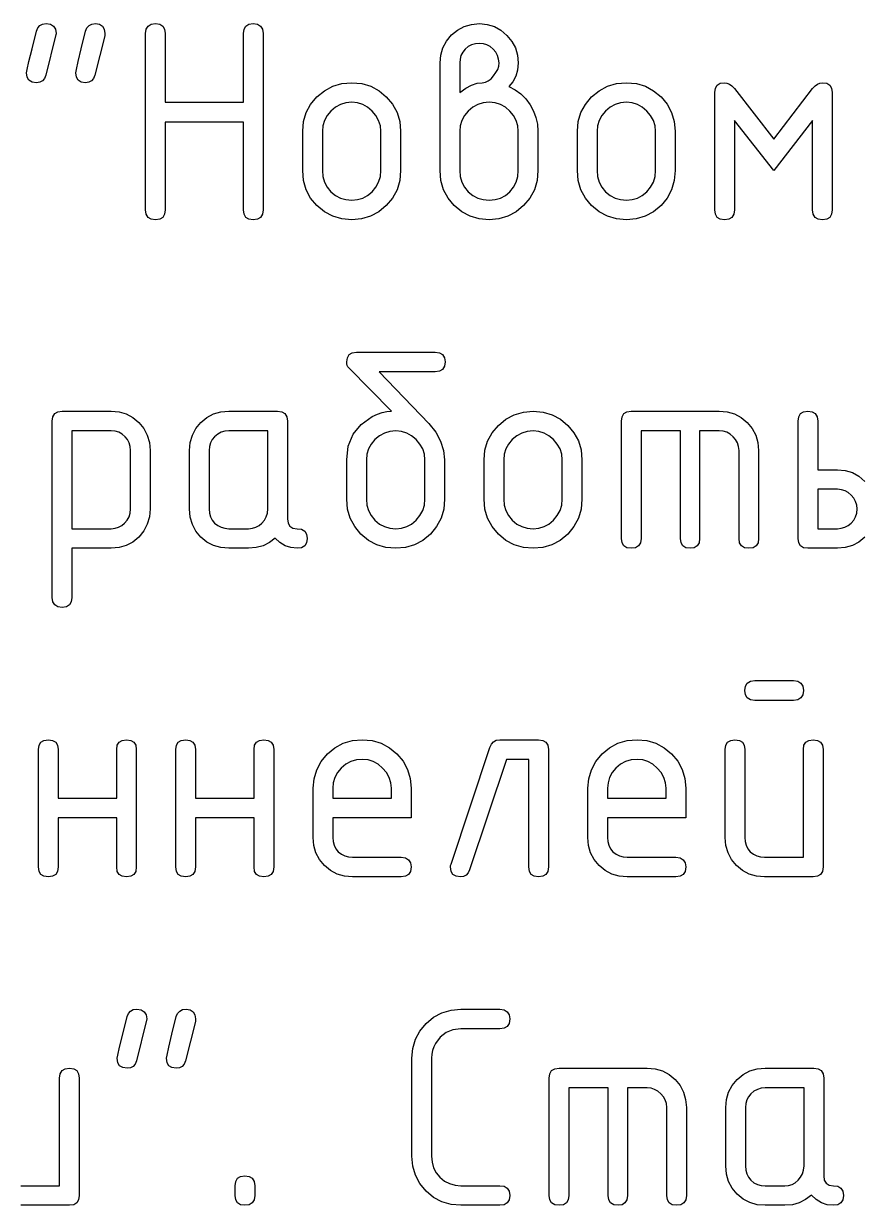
# Model space of a CAD drawing. Header units: millimetres. Extents: x 1 to 1188, y 1 to 840.
# Drawn here: x 1139.57 to 1148.96, y 36.9 to 50.15 of the extents above; entities that cross this region are included whole.
import ezdxf

# ---------------------------------------------------------------- set-up
doc = ezdxf.new("R2010")
doc.units = ezdxf.units.MM
doc.layers.add('GEOMETRY', color=7, linetype='Continuous')
doc.layers.add('TEXT_OUTLINE', color=7, linetype='Continuous')

msp = doc.modelspace()

# ---------------------------------------------------------------- linework, layer by layer
at = {"layer": 'GEOMETRY'}
for points in [[(1139.933, 50.011), (1139.823, 49.57)], [(1140.484, 50.039), (1140.484, 50.011), (1140.374, 49.57)], [(1140.942, 48.06), (1140.942, 50.039)], [(1141.162, 50.039), (1141.162, 49.267), (1142.038, 49.267), (1142.038, 50.039)], [(1142.259, 50.039), (1142.259, 48.06)], [(1144.242, 48.501), (1144.242, 49.708)], [(1144.463, 49.708), (1144.463, 49.377)], [(1147.541, 49.421), (1147.982, 48.854), (1148.418, 49.421)], [(1147.321, 48.06), (1147.321, 49.377)], [(1148.638, 49.377), (1148.638, 48.06)], [(1142.038, 48.06), (1142.038, 49.046), (1141.162, 49.046), (1141.162, 48.06)], [(1147.982, 48.501), (1147.541, 49.063), (1147.541, 48.06)], [(1148.418, 48.06), (1148.418, 49.063), (1147.982, 48.501)], [(1142.703, 48.501), (1142.703, 48.942)], [(1142.923, 48.942), (1142.923, 48.501)], [(1143.579, 48.501), (1143.579, 48.942)], [(1143.8, 48.942), (1143.8, 48.501)], [(1144.463, 48.942), (1144.463, 48.501)], [(1145.119, 48.501), (1145.119, 48.942)], [(1145.339, 48.942), (1145.339, 48.501)], [(1145.782, 48.501), (1145.782, 48.942)], [(1146.002, 48.942), (1146.002, 48.501)], [(1146.658, 48.501), (1146.658, 48.942)], [(1146.878, 48.942), (1146.878, 48.501)], [(1143.307, 46.466), (1144.189, 46.466)], [(1143.698, 45.804), (1143.219, 46.29)], [(1144.189, 46.245), (1143.56, 46.245), (1144.117, 45.667)], [(1140.006, 45.804), (1140.557, 45.804)], [(1141.876, 45.804), (1142.422, 45.804)], [(1146.385, 45.804), (1147.372, 45.804)], [(1139.896, 43.715), (1139.896, 45.694)], [(1140.116, 45.584), (1140.116, 44.487), (1140.557, 44.487)], [(1140.557, 45.584), (1140.116, 45.584)], [(1142.312, 45.584), (1141.876, 45.584)], [(1142.312, 44.708), (1142.312, 45.584)], [(1142.532, 45.694), (1142.532, 44.597)], [(1146.275, 44.377), (1146.275, 45.694)], [(1146.937, 44.377), (1146.937, 45.584), (1146.496, 45.584), (1146.496, 44.377)], [(1147.372, 45.584), (1147.152, 45.584), (1147.152, 44.377)], [(1148.255, 44.377), (1148.255, 45.694)], [(1148.475, 45.694), (1148.475, 45.148), (1148.696, 45.148)], [(1140.772, 44.708), (1140.772, 45.363)], [(1140.993, 45.363), (1140.993, 44.708)], [(1141.435, 44.708), (1141.435, 45.363)], [(1141.656, 45.363), (1141.656, 44.708)], [(1147.593, 44.377), (1147.593, 45.363)], [(1147.813, 45.363), (1147.813, 44.377)], [(1143.196, 44.818), (1143.196, 45.259)], [(1143.417, 45.259), (1143.417, 44.818)], [(1144.073, 44.818), (1144.073, 45.259)], [(1144.293, 45.259), (1144.293, 44.818)], [(1144.736, 44.818), (1144.736, 45.259)], [(1144.956, 45.259), (1144.956, 44.818)], [(1145.612, 44.818), (1145.612, 45.259)], [(1145.833, 45.259), (1145.833, 44.818)], [(1148.696, 44.928), (1148.475, 44.928), (1148.475, 44.487), (1148.696, 44.487)], [(1141.876, 44.487), (1142.097, 44.487)], [(1140.557, 44.267), (1140.116, 44.267), (1140.116, 43.715)], [(1142.097, 44.267), (1141.876, 44.267)], [(1148.696, 44.267), (1148.365, 44.267)], [(1147.769, 42.783), (1148.204, 42.783)], [(1148.204, 42.562), (1147.769, 42.562)], [(1139.741, 40.694), (1139.741, 42.011)], [(1139.962, 42.011), (1139.962, 41.465), (1140.618, 41.465), (1140.618, 42.011)], [(1140.838, 42.011), (1140.838, 40.694)], [(1141.281, 40.694), (1141.281, 42.011)], [(1141.501, 42.011), (1141.501, 41.465), (1142.157, 41.465), (1142.157, 42.011)], [(1142.378, 42.011), (1142.378, 40.694)], [(1144.365, 40.727), (1144.8, 42.033)], [(1144.911, 42.121), (1145.346, 42.121)], [(1145.456, 42.011), (1145.456, 40.694)], [(1147.438, 41.025), (1147.438, 42.011)], [(1147.659, 42.011), (1147.659, 41.025)], [(1147.879, 40.804), (1148.315, 40.804), (1148.315, 42.011)], [(1148.535, 42.011), (1148.535, 40.694)], [(1145.236, 40.694), (1145.236, 41.901), (1144.988, 41.901), (1144.574, 40.661)], [(1142.82, 41.025), (1142.82, 41.576)], [(1143.041, 41.576), (1143.041, 41.465), (1143.697, 41.465), (1143.697, 41.576)], [(1143.917, 41.576), (1143.917, 41.245), (1143.041, 41.245)], [(1145.899, 41.025), (1145.899, 41.576)], [(1146.119, 41.576), (1146.119, 41.465), (1146.775, 41.465), (1146.775, 41.576)], [(1146.996, 41.576), (1146.996, 41.245), (1146.119, 41.245)], [(1139.962, 41.245), (1139.962, 40.694)], [(1140.618, 40.694), (1140.618, 41.245), (1139.962, 41.245)], [(1141.501, 41.245), (1141.501, 40.694)], [(1142.157, 40.694), (1142.157, 41.245), (1141.501, 41.245)], [(1143.041, 41.245), (1143.041, 41.025)], [(1146.119, 41.245), (1146.119, 41.025)], [(1143.261, 40.804), (1143.807, 40.804)], [(1146.34, 40.804), (1146.886, 40.804)], [(1143.807, 40.584), (1143.261, 40.584)], [(1146.886, 40.584), (1146.34, 40.584)], [(1148.425, 40.584), (1147.879, 40.584)], [(1144.477, 39.1), (1144.913, 39.1)], [(1140.949, 38.962), (1140.839, 38.521)], [(1141.5, 38.99), (1141.5, 38.962), (1141.39, 38.521)], [(1144.913, 38.879), (1144.477, 38.879)], [(1143.926, 37.452), (1143.926, 38.549)], [(1144.147, 38.549), (1144.147, 37.452)], [(1145.576, 38.438), (1146.562, 38.438)], [(1147.886, 38.438), (1148.432, 38.438)], [(1139.542, 37.121), (1139.977, 37.121), (1139.977, 38.328)], [(1140.198, 38.328), (1140.198, 37.011)], [(1145.465, 37.011), (1145.465, 38.328)], [(1148.542, 38.328), (1148.542, 37.231)], [(1146.127, 37.011), (1146.127, 38.218), (1145.686, 38.218), (1145.686, 37.011)], [(1146.562, 38.218), (1146.342, 38.218), (1146.342, 37.011)], [(1148.322, 38.218), (1147.886, 38.218)], [(1148.322, 37.342), (1148.322, 38.218)], [(1146.783, 37.011), (1146.783, 37.997)], [(1147.003, 37.997), (1147.003, 37.011)], [(1147.445, 37.342), (1147.445, 37.997)], [(1147.666, 37.997), (1147.666, 37.342)], [(1141.945, 37.011), (1141.945, 37.121)], [(1142.165, 37.121), (1142.165, 37.011)], [(1144.477, 37.121), (1144.913, 37.121)], [(1147.886, 37.121), (1148.107, 37.121)], [(1140.088, 36.901), (1139.542, 36.901)], [(1144.913, 36.901), (1144.477, 36.901)], [(1148.107, 36.901), (1147.886, 36.901)]]:
    msp.add_lwpolyline(points, dxfattribs=at)
at = {"layer": 'TEXT_OUTLINE'}
for points in [[(1139.718, 50.066), (1139.733, 50.102), (1139.756, 50.128), (1139.788, 50.144), (1139.829, 50.149)], [(1139.829, 50.149), (1139.877, 50.142), (1139.911, 50.121), (1139.932, 50.087), (1139.939, 50.039)], [(1140.269, 50.066), (1140.284, 50.102), (1140.308, 50.128), (1140.339, 50.144), (1140.38, 50.149)], [(1140.38, 50.149), (1140.425, 50.142), (1140.458, 50.121), (1140.478, 50.087), (1140.484, 50.039)], [(1140.942, 50.039), (1140.948, 50.087), (1140.969, 50.121), (1141.003, 50.142), (1141.052, 50.149)], [(1141.052, 50.149), (1141.1, 50.142), (1141.134, 50.121), (1141.155, 50.087), (1141.162, 50.039)], [(1142.038, 50.039), (1142.045, 50.087), (1142.066, 50.121), (1142.1, 50.142), (1142.149, 50.149)], [(1142.149, 50.149), (1142.197, 50.142), (1142.231, 50.121), (1142.252, 50.087), (1142.259, 50.039)], [(1144.369, 50.022), (1144.436, 50.077), (1144.511, 50.117), (1144.593, 50.141), (1144.683, 50.149)], [(1144.683, 50.149), (1144.771, 50.141), (1144.851, 50.116), (1144.925, 50.074), (1144.992, 50.017)], [(1139.608, 49.598), (1139.615, 49.633), (1139.635, 49.723), (1139.67, 49.867), (1139.718, 50.066)], [(1139.939, 50.039), (1139.938, 50.032), (1139.937, 50.026), (1139.935, 50.019), (1139.933, 50.011)], [(1140.159, 49.598), (1140.166, 49.633), (1140.186, 49.723), (1140.221, 49.867), (1140.269, 50.066)], [(1144.242, 49.708), (1144.25, 49.797), (1144.274, 49.879), (1144.313, 49.954), (1144.369, 50.022)], [(1144.992, 50.017), (1145.047, 49.949), (1145.087, 49.876), (1145.111, 49.795), (1145.119, 49.708)], [(1144.523, 49.862), (1144.496, 49.829), (1144.477, 49.793), (1144.466, 49.752), (1144.463, 49.708)], [(1144.683, 49.928), (1144.638, 49.924), (1144.596, 49.912), (1144.558, 49.891), (1144.523, 49.862)], [(1144.837, 49.862), (1144.805, 49.891), (1144.768, 49.912), (1144.728, 49.924), (1144.683, 49.928)], [(1144.904, 49.708), (1144.899, 49.752), (1144.887, 49.793), (1144.866, 49.829), (1144.837, 49.862)], [(1144.843, 49.565), (1144.869, 49.6), (1144.888, 49.636), (1144.9, 49.672), (1144.904, 49.708)], [(1145.119, 49.708), (1145.112, 49.629), (1145.092, 49.559), (1145.059, 49.497), (1145.014, 49.443)], [(1139.718, 49.487), (1139.67, 49.494), (1139.635, 49.515), (1139.615, 49.549), (1139.608, 49.598)], [(1139.823, 49.57), (1139.81, 49.534), (1139.788, 49.508), (1139.758, 49.493), (1139.718, 49.487)], [(1140.269, 49.487), (1140.221, 49.494), (1140.186, 49.515), (1140.166, 49.549), (1140.159, 49.598)], [(1140.374, 49.57), (1140.359, 49.534), (1140.337, 49.508), (1140.307, 49.493), (1140.269, 49.487)], [(1144.716, 49.487), (1144.751, 49.492), (1144.783, 49.506), (1144.814, 49.53), (1144.843, 49.565)], [(1142.863, 49.328), (1142.947, 49.397), (1143.04, 49.447), (1143.143, 49.477), (1143.254, 49.487)], [(1143.254, 49.487), (1143.365, 49.477), (1143.466, 49.447), (1143.558, 49.397), (1143.64, 49.328)], [(1144.463, 49.377), (1144.53, 49.425), (1144.595, 49.46), (1144.657, 49.48), (1144.716, 49.487)], [(1145.014, 49.443), (1145.084, 49.407), (1145.147, 49.362), (1145.203, 49.306), (1145.251, 49.239)], [(1145.941, 49.328), (1146.026, 49.397), (1146.119, 49.447), (1146.221, 49.477), (1146.333, 49.487)], [(1146.333, 49.487), (1146.444, 49.477), (1146.545, 49.447), (1146.636, 49.397), (1146.719, 49.328)], [(1147.321, 49.377), (1147.328, 49.425), (1147.348, 49.46), (1147.383, 49.48), (1147.431, 49.487)], [(1147.431, 49.487), (1147.458, 49.483), (1147.486, 49.471), (1147.514, 49.45), (1147.541, 49.421)], [(1148.418, 49.421), (1148.445, 49.45), (1148.472, 49.471), (1148.5, 49.483), (1148.528, 49.487)], [(1148.528, 49.487), (1148.576, 49.48), (1148.611, 49.46), (1148.631, 49.425), (1148.638, 49.377)], [(1142.703, 48.942), (1142.713, 49.05), (1142.742, 49.151), (1142.792, 49.243), (1142.863, 49.328)], [(1143.64, 49.328), (1143.71, 49.245), (1143.76, 49.154), (1143.79, 49.053), (1143.8, 48.942)], [(1145.782, 48.942), (1145.791, 49.05), (1145.821, 49.151), (1145.871, 49.243), (1145.941, 49.328)], [(1146.719, 49.328), (1146.788, 49.245), (1146.838, 49.154), (1146.868, 49.053), (1146.878, 48.942)], [(1143.017, 49.168), (1142.976, 49.118), (1142.946, 49.064), (1142.929, 49.005), (1142.923, 48.942)], [(1143.254, 49.267), (1143.187, 49.261), (1143.126, 49.242), (1143.069, 49.211), (1143.017, 49.168)], [(1143.48, 49.168), (1143.43, 49.211), (1143.376, 49.242), (1143.318, 49.261), (1143.254, 49.267)], [(1143.579, 48.942), (1143.573, 49.005), (1143.554, 49.064), (1143.523, 49.118), (1143.48, 49.168)], [(1144.556, 49.168), (1144.515, 49.118), (1144.486, 49.064), (1144.468, 49.005), (1144.463, 48.942)], [(1144.793, 49.267), (1144.727, 49.261), (1144.665, 49.242), (1144.608, 49.211), (1144.556, 49.168)], [(1145.025, 49.168), (1144.975, 49.211), (1144.919, 49.242), (1144.859, 49.261), (1144.793, 49.267)], [(1145.119, 48.942), (1145.113, 49.005), (1145.095, 49.064), (1145.066, 49.118), (1145.025, 49.168)], [(1145.251, 49.239), (1145.289, 49.169), (1145.317, 49.096), (1145.333, 49.02), (1145.339, 48.942)], [(1146.096, 49.168), (1146.054, 49.118), (1146.025, 49.064), (1146.008, 49.005), (1146.002, 48.942)], [(1146.333, 49.267), (1146.266, 49.261), (1146.204, 49.242), (1146.148, 49.211), (1146.096, 49.168)], [(1146.559, 49.168), (1146.509, 49.211), (1146.455, 49.242), (1146.396, 49.261), (1146.333, 49.267)], [(1146.658, 48.942), (1146.652, 49.005), (1146.633, 49.064), (1146.602, 49.118), (1146.559, 49.168)], [(1142.863, 48.109), (1142.792, 48.194), (1142.742, 48.287), (1142.713, 48.389), (1142.703, 48.501)], [(1142.923, 48.501), (1142.929, 48.434), (1142.946, 48.372), (1142.976, 48.316), (1143.017, 48.264)], [(1143.48, 48.264), (1143.523, 48.316), (1143.554, 48.372), (1143.573, 48.434), (1143.579, 48.501)], [(1143.8, 48.501), (1143.79, 48.389), (1143.76, 48.287), (1143.71, 48.194), (1143.64, 48.109)], [(1144.402, 48.109), (1144.332, 48.194), (1144.282, 48.287), (1144.252, 48.389), (1144.242, 48.501)], [(1144.463, 48.501), (1144.468, 48.434), (1144.486, 48.372), (1144.515, 48.316), (1144.556, 48.264)], [(1145.025, 48.264), (1145.066, 48.316), (1145.095, 48.372), (1145.113, 48.434), (1145.119, 48.501)], [(1145.339, 48.501), (1145.329, 48.389), (1145.299, 48.287), (1145.249, 48.194), (1145.179, 48.109)], [(1145.941, 48.109), (1145.871, 48.194), (1145.821, 48.287), (1145.791, 48.389), (1145.782, 48.501)], [(1146.002, 48.501), (1146.008, 48.434), (1146.025, 48.372), (1146.054, 48.316), (1146.096, 48.264)], [(1146.559, 48.264), (1146.602, 48.316), (1146.633, 48.372), (1146.652, 48.434), (1146.658, 48.501)], [(1146.878, 48.501), (1146.868, 48.389), (1146.838, 48.287), (1146.788, 48.194), (1146.719, 48.109)], [(1143.017, 48.264), (1143.069, 48.222), (1143.126, 48.193), (1143.187, 48.176), (1143.254, 48.17)], [(1143.254, 48.17), (1143.318, 48.176), (1143.376, 48.193), (1143.43, 48.222), (1143.48, 48.264)], [(1144.556, 48.264), (1144.608, 48.222), (1144.665, 48.193), (1144.727, 48.176), (1144.793, 48.17)], [(1144.793, 48.17), (1144.859, 48.176), (1144.919, 48.193), (1144.975, 48.222), (1145.025, 48.264)], [(1146.096, 48.264), (1146.148, 48.222), (1146.204, 48.193), (1146.266, 48.176), (1146.333, 48.17)], [(1146.333, 48.17), (1146.396, 48.176), (1146.455, 48.193), (1146.509, 48.222), (1146.559, 48.264)], [(1143.254, 47.95), (1143.143, 47.959), (1143.04, 47.989), (1142.947, 48.039), (1142.863, 48.109)], [(1143.64, 48.109), (1143.555, 48.039), (1143.463, 47.989), (1143.363, 47.959), (1143.254, 47.95)], [(1144.793, 47.95), (1144.682, 47.959), (1144.58, 47.989), (1144.486, 48.039), (1144.402, 48.109)], [(1145.179, 48.109), (1145.095, 48.039), (1145.002, 47.989), (1144.902, 47.959), (1144.793, 47.95)], [(1146.333, 47.95), (1146.221, 47.959), (1146.119, 47.989), (1146.026, 48.039), (1145.941, 48.109)], [(1146.719, 48.109), (1146.634, 48.039), (1146.542, 47.989), (1146.441, 47.959), (1146.333, 47.95)], [(1141.052, 47.95), (1141.003, 47.956), (1140.969, 47.977), (1140.948, 48.011), (1140.942, 48.06)], [(1141.162, 48.06), (1141.155, 48.011), (1141.134, 47.977), (1141.1, 47.956), (1141.052, 47.95)], [(1142.149, 47.95), (1142.1, 47.956), (1142.066, 47.977), (1142.045, 48.011), (1142.038, 48.06)], [(1142.259, 48.06), (1142.252, 48.011), (1142.231, 47.977), (1142.197, 47.956), (1142.149, 47.95)], [(1147.431, 47.95), (1147.383, 47.956), (1147.348, 47.977), (1147.328, 48.011), (1147.321, 48.06)], [(1147.541, 48.06), (1147.534, 48.011), (1147.514, 47.977), (1147.479, 47.956), (1147.431, 47.95)], [(1148.528, 47.95), (1148.479, 47.956), (1148.445, 47.977), (1148.425, 48.011), (1148.418, 48.06)], [(1148.638, 48.06), (1148.631, 48.011), (1148.611, 47.977), (1148.576, 47.956), (1148.528, 47.95)], [(1143.196, 46.356), (1143.203, 46.404), (1143.224, 46.438), (1143.258, 46.459), (1143.307, 46.466)], [(1144.189, 46.466), (1144.237, 46.459), (1144.271, 46.438), (1144.292, 46.404), (1144.299, 46.356)], [(1143.219, 46.29), (1143.209, 46.301), (1143.202, 46.316), (1143.198, 46.334), (1143.196, 46.356)], [(1144.299, 46.356), (1144.292, 46.307), (1144.271, 46.273), (1144.237, 46.252), (1144.189, 46.245)], [(1139.896, 45.694), (1139.903, 45.742), (1139.923, 45.777), (1139.957, 45.797), (1140.006, 45.804)], [(1140.557, 45.804), (1140.645, 45.796), (1140.725, 45.773), (1140.799, 45.733), (1140.866, 45.678)], [(1141.562, 45.678), (1141.629, 45.733), (1141.704, 45.773), (1141.786, 45.796), (1141.876, 45.804)], [(1142.422, 45.804), (1142.47, 45.797), (1142.504, 45.777), (1142.525, 45.742), (1142.532, 45.694)], [(1143.196, 45.259), (1143.214, 45.413), (1143.268, 45.545), (1143.357, 45.655), (1143.483, 45.744)], [(1143.483, 45.744), (1143.54, 45.77), (1143.595, 45.789), (1143.647, 45.801), (1143.698, 45.804)], [(1144.896, 45.645), (1144.98, 45.714), (1145.073, 45.764), (1145.176, 45.794), (1145.287, 45.804)], [(1145.287, 45.804), (1145.398, 45.794), (1145.499, 45.764), (1145.591, 45.714), (1145.673, 45.645)], [(1146.275, 45.694), (1146.282, 45.742), (1146.302, 45.777), (1146.337, 45.797), (1146.385, 45.804)], [(1147.372, 45.804), (1147.462, 45.796), (1147.544, 45.773), (1147.619, 45.733), (1147.686, 45.678)], [(1148.255, 45.694), (1148.262, 45.742), (1148.282, 45.777), (1148.317, 45.797), (1148.365, 45.804)], [(1148.365, 45.804), (1148.413, 45.797), (1148.448, 45.777), (1148.468, 45.742), (1148.475, 45.694)], [(1140.712, 45.518), (1140.679, 45.547), (1140.642, 45.567), (1140.602, 45.58), (1140.557, 45.584)], [(1140.866, 45.678), (1140.921, 45.61), (1140.961, 45.535), (1140.985, 45.453), (1140.993, 45.363)], [(1141.435, 45.363), (1141.443, 45.453), (1141.467, 45.535), (1141.506, 45.61), (1141.562, 45.678)], [(1141.876, 45.584), (1141.831, 45.58), (1141.789, 45.567), (1141.751, 45.547), (1141.716, 45.518)], [(1143.748, 45.584), (1143.681, 45.578), (1143.619, 45.559), (1143.563, 45.528), (1143.511, 45.485)], [(1143.974, 45.485), (1143.924, 45.528), (1143.87, 45.559), (1143.811, 45.578), (1143.748, 45.584)], [(1144.117, 45.667), (1144.194, 45.568), (1144.249, 45.468), (1144.282, 45.365), (1144.293, 45.259)], [(1144.736, 45.259), (1144.746, 45.367), (1144.775, 45.468), (1144.825, 45.56), (1144.896, 45.645)], [(1145.287, 45.584), (1145.22, 45.578), (1145.159, 45.559), (1145.102, 45.528), (1145.05, 45.485)], [(1145.513, 45.485), (1145.463, 45.528), (1145.409, 45.559), (1145.351, 45.578), (1145.287, 45.584)], [(1145.673, 45.645), (1145.743, 45.562), (1145.793, 45.471), (1145.823, 45.37), (1145.833, 45.259)], [(1147.526, 45.518), (1147.494, 45.547), (1147.457, 45.567), (1147.417, 45.58), (1147.372, 45.584)], [(1147.686, 45.678), (1147.742, 45.61), (1147.781, 45.535), (1147.805, 45.453), (1147.813, 45.363)], [(1140.772, 45.363), (1140.768, 45.408), (1140.757, 45.448), (1140.738, 45.485), (1140.712, 45.518)], [(1141.716, 45.518), (1141.689, 45.485), (1141.671, 45.448), (1141.659, 45.408), (1141.656, 45.363)], [(1143.511, 45.485), (1143.469, 45.435), (1143.44, 45.381), (1143.423, 45.322), (1143.417, 45.259)], [(1144.073, 45.259), (1144.067, 45.322), (1144.048, 45.381), (1144.017, 45.435), (1143.974, 45.485)], [(1145.05, 45.485), (1145.009, 45.435), (1144.979, 45.381), (1144.962, 45.322), (1144.956, 45.259)], [(1145.612, 45.259), (1145.606, 45.322), (1145.587, 45.381), (1145.556, 45.435), (1145.513, 45.485)], [(1147.593, 45.363), (1147.588, 45.408), (1147.576, 45.448), (1147.555, 45.485), (1147.526, 45.518)], [(1148.696, 45.148), (1148.783, 45.14), (1148.864, 45.115), (1148.937, 45.074), (1149.005, 45.016)], [(1148.85, 44.862), (1148.817, 44.891), (1148.781, 44.911), (1148.74, 44.924), (1148.696, 44.928)], [(1143.356, 44.426), (1143.286, 44.511), (1143.236, 44.604), (1143.206, 44.706), (1143.196, 44.818)], [(1143.417, 44.818), (1143.423, 44.751), (1143.44, 44.689), (1143.469, 44.633), (1143.511, 44.581)], [(1143.974, 44.581), (1144.017, 44.633), (1144.048, 44.689), (1144.067, 44.751), (1144.073, 44.818)], [(1144.293, 44.818), (1144.283, 44.706), (1144.253, 44.604), (1144.203, 44.511), (1144.134, 44.426)], [(1144.896, 44.426), (1144.825, 44.511), (1144.775, 44.604), (1144.746, 44.706), (1144.736, 44.818)], [(1144.956, 44.818), (1144.962, 44.751), (1144.979, 44.689), (1145.009, 44.633), (1145.05, 44.581)], [(1145.513, 44.581), (1145.556, 44.633), (1145.587, 44.689), (1145.606, 44.751), (1145.612, 44.818)], [(1145.833, 44.818), (1145.823, 44.706), (1145.793, 44.604), (1145.743, 44.511), (1145.673, 44.426)], [(1148.916, 44.708), (1148.912, 44.752), (1148.9, 44.792), (1148.879, 44.829), (1148.85, 44.862)], [(1140.706, 44.548), (1140.735, 44.582), (1140.756, 44.62), (1140.768, 44.662), (1140.772, 44.708)], [(1140.993, 44.708), (1140.985, 44.62), (1140.961, 44.538), (1140.921, 44.463), (1140.866, 44.393)], [(1141.562, 44.393), (1141.506, 44.46), (1141.467, 44.535), (1141.443, 44.617), (1141.435, 44.708)], [(1141.656, 44.708), (1141.659, 44.662), (1141.671, 44.62), (1141.689, 44.582), (1141.716, 44.548)], [(1142.246, 44.548), (1142.274, 44.582), (1142.295, 44.62), (1142.308, 44.662), (1142.312, 44.708)], [(1148.85, 44.548), (1148.879, 44.582), (1148.9, 44.62), (1148.912, 44.662), (1148.916, 44.708)], [(1140.557, 44.487), (1140.599, 44.491), (1140.638, 44.502), (1140.674, 44.521), (1140.706, 44.548)], [(1141.716, 44.548), (1141.751, 44.521), (1141.789, 44.502), (1141.831, 44.491), (1141.876, 44.487)], [(1142.097, 44.487), (1142.139, 44.491), (1142.177, 44.502), (1142.213, 44.521), (1142.246, 44.548)], [(1142.532, 44.597), (1142.539, 44.549), (1142.559, 44.514), (1142.594, 44.494), (1142.642, 44.487)], [(1143.511, 44.581), (1143.563, 44.539), (1143.619, 44.51), (1143.681, 44.493), (1143.748, 44.487)], [(1143.748, 44.487), (1143.811, 44.493), (1143.87, 44.51), (1143.924, 44.539), (1143.974, 44.581)], [(1145.05, 44.581), (1145.102, 44.539), (1145.159, 44.51), (1145.22, 44.493), (1145.287, 44.487)], [(1145.287, 44.487), (1145.351, 44.493), (1145.409, 44.51), (1145.463, 44.539), (1145.513, 44.581)], [(1148.696, 44.487), (1148.738, 44.491), (1148.778, 44.502), (1148.816, 44.521), (1148.85, 44.548)], [(1140.866, 44.393), (1140.799, 44.337), (1140.725, 44.298), (1140.645, 44.274), (1140.557, 44.267)], [(1141.876, 44.267), (1141.786, 44.274), (1141.704, 44.298), (1141.629, 44.337), (1141.562, 44.393)], [(1142.394, 44.382), (1142.33, 44.332), (1142.259, 44.295), (1142.181, 44.274), (1142.097, 44.267)], [(1142.642, 44.267), (1142.571, 44.274), (1142.506, 44.295), (1142.447, 44.332), (1142.394, 44.382)], [(1142.642, 44.487), (1142.69, 44.48), (1142.725, 44.459), (1142.746, 44.425), (1142.753, 44.377)], [(1143.748, 44.267), (1143.636, 44.276), (1143.534, 44.306), (1143.441, 44.356), (1143.356, 44.426)], [(1144.134, 44.426), (1144.049, 44.356), (1143.957, 44.306), (1143.856, 44.276), (1143.748, 44.267)], [(1145.287, 44.267), (1145.176, 44.276), (1145.073, 44.306), (1144.98, 44.356), (1144.896, 44.426)], [(1145.673, 44.426), (1145.588, 44.356), (1145.496, 44.306), (1145.396, 44.276), (1145.287, 44.267)], [(1149.005, 44.393), (1148.937, 44.337), (1148.864, 44.298), (1148.783, 44.274), (1148.696, 44.267)], [(1142.753, 44.377), (1142.746, 44.328), (1142.725, 44.294), (1142.69, 44.273), (1142.642, 44.267)], [(1146.385, 44.267), (1146.337, 44.273), (1146.302, 44.294), (1146.282, 44.328), (1146.275, 44.377)], [(1146.496, 44.377), (1146.489, 44.328), (1146.468, 44.294), (1146.433, 44.273), (1146.385, 44.267)], [(1147.047, 44.267), (1146.998, 44.273), (1146.964, 44.294), (1146.943, 44.328), (1146.937, 44.377)], [(1147.152, 44.377), (1147.145, 44.328), (1147.125, 44.294), (1147.092, 44.273), (1147.047, 44.267)], [(1147.703, 44.267), (1147.654, 44.273), (1147.62, 44.294), (1147.599, 44.328), (1147.593, 44.377)], [(1147.813, 44.377), (1147.806, 44.328), (1147.785, 44.294), (1147.751, 44.273), (1147.703, 44.267)], [(1148.365, 44.267), (1148.317, 44.273), (1148.282, 44.294), (1148.262, 44.328), (1148.255, 44.377)], [(1140.006, 43.605), (1139.957, 43.612), (1139.923, 43.633), (1139.903, 43.667), (1139.896, 43.715)], [(1140.116, 43.715), (1140.109, 43.667), (1140.089, 43.633), (1140.054, 43.612), (1140.006, 43.605)], [(1147.659, 42.673), (1147.665, 42.721), (1147.686, 42.755), (1147.72, 42.776), (1147.769, 42.783)], [(1147.769, 42.562), (1147.72, 42.569), (1147.686, 42.59), (1147.665, 42.624), (1147.659, 42.673)], [(1148.204, 42.783), (1148.252, 42.776), (1148.287, 42.755), (1148.308, 42.721), (1148.315, 42.673)], [(1148.315, 42.673), (1148.308, 42.624), (1148.287, 42.59), (1148.252, 42.569), (1148.204, 42.562)], [(1139.741, 42.011), (1139.748, 42.059), (1139.769, 42.094), (1139.803, 42.114), (1139.852, 42.121)], [(1139.852, 42.121), (1139.9, 42.114), (1139.934, 42.094), (1139.955, 42.059), (1139.962, 42.011)], [(1140.618, 42.011), (1140.625, 42.059), (1140.645, 42.094), (1140.679, 42.114), (1140.728, 42.121)], [(1140.728, 42.121), (1140.776, 42.114), (1140.811, 42.094), (1140.831, 42.059), (1140.838, 42.011)], [(1141.281, 42.011), (1141.288, 42.059), (1141.308, 42.094), (1141.342, 42.114), (1141.391, 42.121)], [(1141.391, 42.121), (1141.439, 42.114), (1141.473, 42.094), (1141.494, 42.059), (1141.501, 42.011)], [(1142.157, 42.011), (1142.164, 42.059), (1142.184, 42.094), (1142.219, 42.114), (1142.267, 42.121)], [(1142.267, 42.121), (1142.315, 42.114), (1142.35, 42.094), (1142.371, 42.059), (1142.378, 42.011)], [(1142.98, 41.962), (1143.064, 42.031), (1143.158, 42.081), (1143.26, 42.111), (1143.371, 42.121)], [(1143.371, 42.121), (1143.482, 42.111), (1143.583, 42.081), (1143.675, 42.031), (1143.757, 41.962)], [(1144.8, 42.033), (1144.818, 42.071), (1144.842, 42.099), (1144.873, 42.116), (1144.911, 42.121)], [(1145.346, 42.121), (1145.394, 42.114), (1145.429, 42.094), (1145.449, 42.059), (1145.456, 42.011)], [(1146.059, 41.962), (1146.143, 42.031), (1146.236, 42.081), (1146.339, 42.111), (1146.45, 42.121)], [(1146.45, 42.121), (1146.561, 42.111), (1146.662, 42.081), (1146.754, 42.031), (1146.836, 41.962)], [(1147.438, 42.011), (1147.445, 42.059), (1147.465, 42.094), (1147.5, 42.114), (1147.548, 42.121)], [(1147.548, 42.121), (1147.597, 42.114), (1147.631, 42.094), (1147.652, 42.059), (1147.659, 42.011)], [(1148.315, 42.011), (1148.321, 42.059), (1148.342, 42.094), (1148.376, 42.114), (1148.425, 42.121)], [(1148.425, 42.121), (1148.473, 42.114), (1148.507, 42.094), (1148.528, 42.059), (1148.535, 42.011)], [(1142.82, 41.576), (1142.83, 41.684), (1142.86, 41.785), (1142.91, 41.877), (1142.98, 41.962)], [(1143.371, 41.901), (1143.305, 41.895), (1143.243, 41.876), (1143.186, 41.845), (1143.134, 41.802)], [(1143.597, 41.802), (1143.548, 41.845), (1143.494, 41.876), (1143.435, 41.895), (1143.371, 41.901)], [(1143.757, 41.962), (1143.827, 41.879), (1143.877, 41.788), (1143.907, 41.687), (1143.917, 41.576)], [(1145.899, 41.576), (1145.909, 41.684), (1145.938, 41.785), (1145.988, 41.877), (1146.059, 41.962)], [(1146.45, 41.901), (1146.383, 41.895), (1146.322, 41.876), (1146.265, 41.845), (1146.213, 41.802)], [(1146.676, 41.802), (1146.626, 41.845), (1146.572, 41.876), (1146.514, 41.895), (1146.45, 41.901)], [(1146.836, 41.962), (1146.906, 41.879), (1146.956, 41.788), (1146.986, 41.687), (1146.996, 41.576)], [(1143.134, 41.802), (1143.093, 41.752), (1143.064, 41.698), (1143.046, 41.639), (1143.041, 41.576)], [(1143.697, 41.576), (1143.69, 41.639), (1143.672, 41.698), (1143.641, 41.752), (1143.597, 41.802)], [(1146.213, 41.802), (1146.172, 41.752), (1146.142, 41.698), (1146.125, 41.639), (1146.119, 41.576)], [(1146.775, 41.576), (1146.769, 41.639), (1146.751, 41.698), (1146.719, 41.752), (1146.676, 41.802)], [(1142.947, 40.71), (1142.891, 40.777), (1142.851, 40.852), (1142.828, 40.934), (1142.82, 41.025)], [(1143.041, 41.025), (1143.044, 40.979), (1143.055, 40.937), (1143.074, 40.899), (1143.101, 40.865)], [(1146.026, 40.71), (1145.97, 40.777), (1145.93, 40.852), (1145.907, 40.934), (1145.899, 41.025)], [(1146.119, 41.025), (1146.123, 40.979), (1146.134, 40.937), (1146.153, 40.899), (1146.18, 40.865)], [(1147.565, 40.71), (1147.509, 40.777), (1147.47, 40.852), (1147.446, 40.934), (1147.438, 41.025)], [(1147.659, 41.025), (1147.662, 40.979), (1147.674, 40.937), (1147.692, 40.899), (1147.719, 40.865)], [(1143.101, 40.865), (1143.136, 40.838), (1143.174, 40.819), (1143.216, 40.808), (1143.261, 40.804)], [(1146.18, 40.865), (1146.215, 40.838), (1146.253, 40.819), (1146.294, 40.808), (1146.34, 40.804)], [(1147.719, 40.865), (1147.754, 40.838), (1147.792, 40.819), (1147.834, 40.808), (1147.879, 40.804)], [(1139.852, 40.584), (1139.803, 40.59), (1139.769, 40.611), (1139.748, 40.645), (1139.741, 40.694)], [(1139.962, 40.694), (1139.955, 40.645), (1139.934, 40.611), (1139.9, 40.59), (1139.852, 40.584)], [(1140.728, 40.584), (1140.679, 40.59), (1140.645, 40.611), (1140.625, 40.645), (1140.618, 40.694)], [(1140.838, 40.694), (1140.831, 40.645), (1140.811, 40.611), (1140.776, 40.59), (1140.728, 40.584)], [(1141.391, 40.584), (1141.342, 40.59), (1141.308, 40.611), (1141.288, 40.645), (1141.281, 40.694)], [(1141.501, 40.694), (1141.494, 40.645), (1141.473, 40.611), (1141.439, 40.59), (1141.391, 40.584)], [(1142.267, 40.584), (1142.219, 40.59), (1142.184, 40.611), (1142.164, 40.645), (1142.157, 40.694)], [(1142.378, 40.694), (1142.371, 40.645), (1142.35, 40.611), (1142.315, 40.59), (1142.267, 40.584)], [(1143.261, 40.584), (1143.171, 40.591), (1143.088, 40.615), (1143.014, 40.654), (1142.947, 40.71)], [(1143.807, 40.804), (1143.855, 40.797), (1143.889, 40.776), (1143.91, 40.742), (1143.917, 40.694)], [(1143.917, 40.694), (1143.91, 40.645), (1143.889, 40.611), (1143.855, 40.59), (1143.807, 40.584)], [(1144.359, 40.694), (1144.36, 40.704), (1144.361, 40.712), (1144.362, 40.72), (1144.365, 40.727)], [(1144.47, 40.584), (1144.421, 40.59), (1144.387, 40.611), (1144.366, 40.645), (1144.359, 40.694)], [(1145.346, 40.584), (1145.298, 40.59), (1145.263, 40.611), (1145.243, 40.645), (1145.236, 40.694)], [(1145.456, 40.694), (1145.449, 40.645), (1145.429, 40.611), (1145.394, 40.59), (1145.346, 40.584)], [(1146.34, 40.584), (1146.25, 40.591), (1146.167, 40.615), (1146.093, 40.654), (1146.026, 40.71)], [(1146.886, 40.804), (1146.934, 40.797), (1146.968, 40.776), (1146.989, 40.742), (1146.996, 40.694)], [(1146.996, 40.694), (1146.989, 40.645), (1146.968, 40.611), (1146.934, 40.59), (1146.886, 40.584)], [(1147.879, 40.584), (1147.789, 40.591), (1147.707, 40.615), (1147.632, 40.654), (1147.565, 40.71)], [(1148.535, 40.694), (1148.528, 40.645), (1148.507, 40.611), (1148.473, 40.59), (1148.425, 40.584)], [(1144.574, 40.661), (1144.557, 40.627), (1144.534, 40.603), (1144.505, 40.588), (1144.47, 40.584)], [(1140.734, 39.017), (1140.749, 39.053), (1140.772, 39.079), (1140.804, 39.095), (1140.845, 39.1)], [(1140.845, 39.1), (1140.893, 39.093), (1140.927, 39.072), (1140.948, 39.038), (1140.955, 38.99)], [(1141.285, 39.017), (1141.3, 39.053), (1141.324, 39.079), (1141.355, 39.095), (1141.396, 39.1)], [(1141.396, 39.1), (1141.441, 39.093), (1141.474, 39.072), (1141.494, 39.038), (1141.5, 38.99)], [(1144.086, 38.94), (1144.17, 39.01), (1144.263, 39.06), (1144.366, 39.09), (1144.477, 39.1)], [(1144.913, 39.1), (1144.961, 39.093), (1144.995, 39.072), (1145.016, 39.038), (1145.023, 38.99)], [(1140.624, 38.549), (1140.631, 38.584), (1140.651, 38.674), (1140.686, 38.818), (1140.734, 39.017)], [(1140.955, 38.99), (1140.954, 38.983), (1140.953, 38.977), (1140.951, 38.97), (1140.949, 38.962)], [(1141.175, 38.549), (1141.182, 38.584), (1141.202, 38.674), (1141.237, 38.818), (1141.285, 39.017)], [(1145.023, 38.99), (1145.016, 38.941), (1144.995, 38.907), (1144.961, 38.886), (1144.913, 38.879)], [(1143.926, 38.549), (1143.936, 38.66), (1143.966, 38.762), (1144.016, 38.855), (1144.086, 38.94)], [(1144.477, 38.879), (1144.387, 38.869), (1144.309, 38.838), (1144.243, 38.786), (1144.191, 38.714)], [(1144.191, 38.714), (1144.171, 38.677), (1144.157, 38.637), (1144.149, 38.594), (1144.147, 38.549)], [(1139.977, 38.328), (1139.984, 38.376), (1140.005, 38.411), (1140.039, 38.431), (1140.088, 38.438)], [(1140.088, 38.438), (1140.136, 38.431), (1140.17, 38.411), (1140.191, 38.376), (1140.198, 38.328)], [(1140.734, 38.438), (1140.686, 38.445), (1140.651, 38.466), (1140.631, 38.5), (1140.624, 38.549)], [(1140.839, 38.521), (1140.826, 38.485), (1140.804, 38.459), (1140.774, 38.444), (1140.734, 38.438)], [(1141.285, 38.438), (1141.237, 38.445), (1141.202, 38.466), (1141.182, 38.5), (1141.175, 38.549)], [(1141.39, 38.521), (1141.375, 38.485), (1141.353, 38.459), (1141.323, 38.444), (1141.285, 38.438)], [(1145.465, 38.328), (1145.472, 38.376), (1145.493, 38.411), (1145.527, 38.431), (1145.576, 38.438)], [(1146.562, 38.438), (1146.652, 38.43), (1146.734, 38.407), (1146.809, 38.367), (1146.877, 38.312)], [(1147.572, 38.312), (1147.639, 38.367), (1147.713, 38.407), (1147.796, 38.43), (1147.886, 38.438)], [(1148.432, 38.438), (1148.48, 38.431), (1148.514, 38.411), (1148.535, 38.376), (1148.542, 38.328)], [(1146.877, 38.312), (1146.932, 38.244), (1146.971, 38.169), (1146.995, 38.087), (1147.003, 37.997)], [(1147.445, 37.997), (1147.453, 38.087), (1147.476, 38.169), (1147.516, 38.244), (1147.572, 38.312)], [(1146.717, 38.152), (1146.684, 38.181), (1146.647, 38.201), (1146.607, 38.214), (1146.562, 38.218)], [(1147.886, 38.218), (1147.841, 38.214), (1147.799, 38.201), (1147.761, 38.181), (1147.726, 38.152)], [(1146.783, 37.997), (1146.779, 38.042), (1146.766, 38.082), (1146.746, 38.119), (1146.717, 38.152)], [(1147.726, 38.152), (1147.699, 38.119), (1147.68, 38.082), (1147.669, 38.042), (1147.666, 37.997)], [(1144.086, 37.06), (1144.016, 37.145), (1143.966, 37.238), (1143.936, 37.34), (1143.926, 37.452)], [(1144.147, 37.452), (1144.152, 37.385), (1144.17, 37.323), (1144.199, 37.267), (1144.24, 37.215)], [(1141.945, 37.121), (1141.952, 37.169), (1141.972, 37.204), (1142.007, 37.224), (1142.055, 37.231)], [(1142.055, 37.231), (1142.103, 37.224), (1142.138, 37.204), (1142.159, 37.169), (1142.165, 37.121)], [(1147.572, 37.027), (1147.516, 37.094), (1147.476, 37.169), (1147.453, 37.251), (1147.445, 37.342)], [(1147.666, 37.342), (1147.669, 37.296), (1147.68, 37.254), (1147.699, 37.216), (1147.726, 37.182)], [(1148.255, 37.182), (1148.284, 37.216), (1148.305, 37.254), (1148.317, 37.296), (1148.322, 37.342)], [(1148.542, 37.231), (1148.549, 37.183), (1148.569, 37.148), (1148.604, 37.128), (1148.652, 37.121)], [(1144.24, 37.215), (1144.292, 37.173), (1144.349, 37.144), (1144.411, 37.127), (1144.477, 37.121)], [(1144.913, 37.121), (1144.961, 37.114), (1144.995, 37.093), (1145.016, 37.059), (1145.023, 37.011)], [(1147.726, 37.182), (1147.761, 37.155), (1147.799, 37.136), (1147.841, 37.125), (1147.886, 37.121)], [(1148.107, 37.121), (1148.148, 37.125), (1148.187, 37.136), (1148.223, 37.155), (1148.255, 37.182)], [(1148.652, 37.121), (1148.7, 37.114), (1148.735, 37.093), (1148.756, 37.059), (1148.763, 37.011)], [(1140.198, 37.011), (1140.191, 36.962), (1140.17, 36.928), (1140.136, 36.907), (1140.088, 36.901)], [(1142.055, 36.901), (1142.007, 36.907), (1141.972, 36.928), (1141.952, 36.962), (1141.945, 37.011)], [(1142.165, 37.011), (1142.159, 36.962), (1142.138, 36.928), (1142.103, 36.907), (1142.055, 36.901)], [(1144.477, 36.901), (1144.366, 36.91), (1144.263, 36.94), (1144.17, 36.99), (1144.086, 37.06)], [(1145.023, 37.011), (1145.016, 36.962), (1144.995, 36.928), (1144.961, 36.907), (1144.913, 36.901)], [(1145.576, 36.901), (1145.527, 36.907), (1145.493, 36.928), (1145.472, 36.962), (1145.465, 37.011)], [(1145.686, 37.011), (1145.679, 36.962), (1145.658, 36.928), (1145.624, 36.907), (1145.576, 36.901)], [(1146.237, 36.901), (1146.189, 36.907), (1146.154, 36.928), (1146.134, 36.962), (1146.127, 37.011)], [(1146.342, 37.011), (1146.335, 36.962), (1146.315, 36.928), (1146.283, 36.907), (1146.237, 36.901)], [(1146.893, 36.901), (1146.844, 36.907), (1146.81, 36.928), (1146.79, 36.962), (1146.783, 37.011)], [(1147.003, 37.011), (1146.996, 36.962), (1146.976, 36.928), (1146.941, 36.907), (1146.893, 36.901)], [(1147.886, 36.901), (1147.796, 36.908), (1147.713, 36.932), (1147.639, 36.971), (1147.572, 37.027)], [(1148.404, 37.016), (1148.34, 36.966), (1148.269, 36.929), (1148.191, 36.908), (1148.107, 36.901)], [(1148.652, 36.901), (1148.581, 36.908), (1148.516, 36.929), (1148.457, 36.966), (1148.404, 37.016)], [(1148.763, 37.011), (1148.756, 36.962), (1148.735, 36.928), (1148.7, 36.907), (1148.652, 36.901)]]:
    msp.add_lwpolyline(points, dxfattribs=at)

doc.saveas('drawing.dxf')
